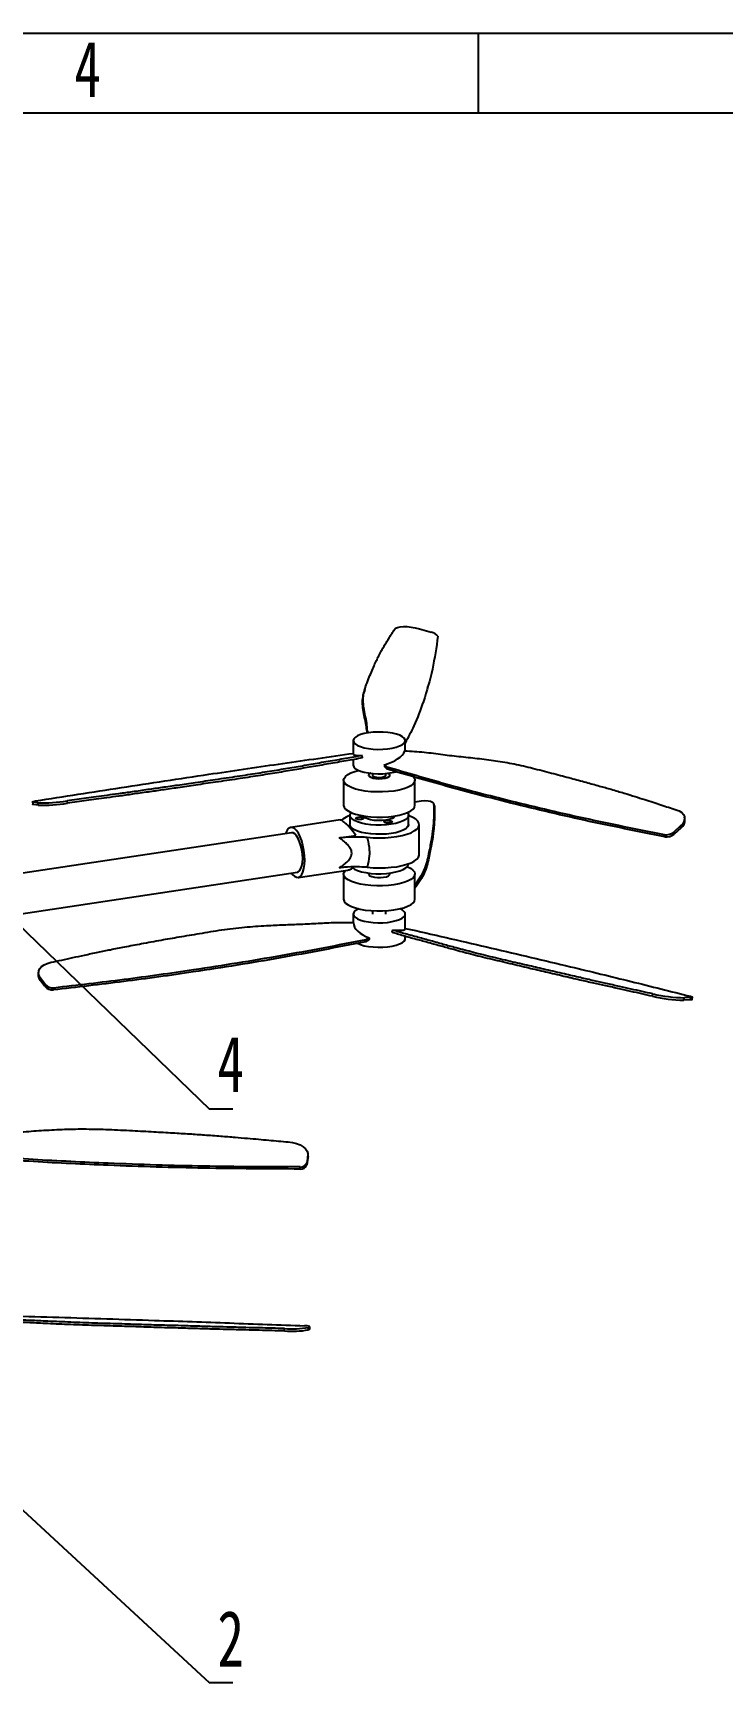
# Model space of a CAD drawing. Header units: millimetres. Extents: x 0 to 297, y 0 to 210.
# Drawn here: x 180.6 to 223.8, y 106.6 to 210 of the extents above; entities that cross this region are included whole.
import ezdxf

# ---------------------------------------------------------------- set-up
doc = ezdxf.new("R2010")
doc.units = ezdxf.units.MM
doc.layers.add('图框', color=7, linetype='Continuous')
doc.styles.add('SLDTEXTSTYLE5', font='TXT', dxfattribs={"width": 0.7})
doc.dimstyles.new('SLDDIMSTYLE0', dxfattribs={"dimtxt": 0.18, "dimasz": 1.016, "dimexe": 0, "dimexo": 0.0625, "dimgap": 0, "dimtad": 0, "dimtih": 1, "dimtoh": 1, "dimdec": 0, "dimrnd": 1e-09, "dimzin": 0, "dimdsep": 46, "dimtxsty": 'Standard', "dimblk1": 'DOT', "dimblk2": 'DOT', "dimsah": 1, "dimcen": 0.09, "dimadec": 0, "dimazin": 0, "dimtfac": 1.016, "dimtdec": 0, "dimtofl": 0, "dimtmove": 0, "dimatfit": 3, "dimldrblk": 'DOT', "dimfxl": 1, "dimfrac": 2, "dimtolj": 1, "dimtzin": 0, "dimarcsym": 0})

# ---------------------------------------------------------------- blocks, each defined once
blk = doc.blocks.new('SW_NOTE_0_1')
at = {"layer": '图框', "color": 0}
blk.add_line((1.46, 0), (0, 0), dxfattribs=at)
at = {"layer": '图框', "color": 0, "insert": (0.49, 4.53), "char_height": 3.5, "attachment_point": 1, "style": 'SLDTEXTSTYLE5'}
blk.add_mtext('2', dxfattribs=at)
blk = doc.blocks.new('_Dot')
at = {"color": 0, "linetype": 'ByBlock', "lineweight": -2}
blk.add_line((-0.5, 0), (-1, 0), dxfattribs=at)
at = {"color": 0, "linetype": 'ByBlock', "const_width": 0.5}
blk.add_lwpolyline([(-0.25, 0, 1), (0.25, 0, 1)], format="xyb", close=True, dxfattribs=at)
blk = doc.blocks.new('SW_NOTE_0_3')
at = {"layer": '图框', "color": 0}
blk.add_line((1.46, 0), (0, 0), dxfattribs=at)
at = {"layer": '图框', "color": 0, "insert": (0.49, 4.58), "char_height": 3.5, "attachment_point": 1, "style": 'SLDTEXTSTYLE5'}
blk.add_mtext('4', dxfattribs=at)

msp = doc.modelspace()

# ---------------------------------------------------------------- linework, layer by layer
at = {"color": 7, "linetype": 'Continuous', "lineweight": 25}
for p, q in [((204.83, 172.67), (205.55, 172.47)), ((201.4, 168.87), (201.36, 168.74)), ((205.33, 168.95), (205.37, 169.08)), ((200.68, 165.67), (200.68, 164.81)), ((203.93, 165.03), (203.93, 165.67)), ((200.41, 164.84), (200.68, 164.87)), ((200.68, 164.49), (200.68, 164.14)), ((201.25, 164.6), (201.23, 164.74)), ((201.89, 163.62), (201.89, 163.51)), ((202.78, 164.02), (202.63, 164.17)), ((202.8, 163.89), (202.66, 164.03)), ((202.72, 163.51), (202.72, 163.62)), ((202.8, 163.89), (202.78, 164.02)), ((200.07, 163.2), (200.07, 161.63)), ((204.54, 161.63), (204.54, 163.2)), ((180.92, 161.78), (180.62, 161.82)), ((180.64, 161.67), (180.62, 161.82)), ((180.94, 161.64), (180.64, 161.67)), ((180.94, 161.64), (180.92, 161.78)), ((182.78, 161.75), (182.77, 161.9)), ((205.76, 161.59), (205.72, 161.73)), ((205.77, 161.55), (205.73, 161.68)), ((205.76, 161.59), (205.77, 161.55)), ((199.86, 160.71), (196.76, 160.24)), ((200.02, 160.75), (199.91, 160.68)), ((200.47, 161), (200.47, 160.42)), ((204.14, 160.42), (204.14, 161)), ((204.81, 158.53), (204.81, 160.42)), ((221.17, 160.33), (220.75, 159.95)), ((221.19, 160.2), (220.77, 159.82)), ((221.19, 160.2), (221.17, 160.33)), ((221.45, 160.76), (221.43, 160.88)), ((196.8, 159.91), (173.46, 156.4)), ((199.79, 159.59), (200.83, 159.74)), ((220.19, 159.65), (220.17, 159.78)), ((220.77, 159.82), (220.75, 159.95)), ((179.18, 154.73), (197.18, 157.44)), ((197.23, 157.11), (200.33, 157.57)), ((200.07, 157.32), (200.07, 155.75)), ((201.64, 157.38), (201.64, 157.32)), ((202.97, 157.32), (202.97, 157.38)), ((204.14, 157.95), (204.14, 157.96)), ((204.54, 155.75), (204.54, 157.32)), ((203.63, 155.16), (203.61, 155.13)), ((200.68, 154.81), (200.68, 154.28)), ((201.89, 155.02), (201.89, 154.81)), ((202.72, 154.81), (202.72, 155.02)), ((203.93, 153.87), (203.93, 154.81)), ((201.45, 153.07), (201.47, 153.2)), ((201.65, 153.2), (201.45, 153.07)), ((201.68, 153.33), (201.47, 153.2)), ((203.13, 153.81), (203.1, 153.67)), ((203.93, 153.9), (204.27, 153.85)), ((203.93, 153.27), (203.93, 153.42)), ((180.97, 151.19), (180.95, 151.07)), ((181.07, 150.67), (181.09, 150.8)), ((181.37, 150.27), (181.07, 150.67)), ((181.38, 150.39), (181.09, 150.8)), ((181.37, 150.27), (181.38, 150.39)), ((181.9, 150.06), (181.92, 150.18)), ((219.43, 149.66), (219.45, 149.81)), ((221.38, 149.42), (221.41, 149.57)), ((221.81, 149.44), (221.38, 149.42)), ((221.83, 149.58), (221.41, 149.57)), ((221.81, 149.44), (221.83, 149.58)), ((221.9, 149.46), (221.92, 149.6)), ((197.84, 139.65), (197.77, 139.23)), ((197.84, 139.53), (197.77, 139.1)), ((197.84, 139.53), (197.84, 139.65)), ((197.85, 139.62), (197.84, 139.53)), ((197.85, 139.62), (197.85, 139.75)), ((197.35, 138.84), (197.35, 138.97)), ((197.77, 139.1), (197.77, 139.23)), ((196.36, 128.7), (196.37, 128.85)), ((197.87, 128.77), (197.88, 128.92)), ((197.95, 128.83), (197.87, 128.77)), ((197.95, 128.98), (197.88, 128.92)), ((197.95, 128.83), (197.95, 128.98)), ((197.95, 128.83), (197.95, 128.98)), ((197.95, 128.83), (197.95, 128.83))]:
    msp.add_line(p, q, dxfattribs=at)
at = {"color": 7, "linetype": 'Continuous', "lineweight": 25, "flags": 128}
for points in [[(203.26, 172.63), (203.33, 172.71), (203.45, 172.77), (203.62, 172.81), (203.82, 172.82), (204.05, 172.82), (204.3, 172.79), (204.56, 172.74), (204.83, 172.67)], [(201.64, 166.17), (201.37, 166.12), (201.14, 166.05), (200.94, 165.97), (200.8, 165.88), (200.71, 165.78), (200.68, 165.68), (200.71, 165.57), (200.8, 165.47), (200.94, 165.38), (201.13, 165.3), (201.36, 165.23), (201.63, 165.18), (201.92, 165.15), (202.22, 165.13), (202.53, 165.14), (202.83, 165.16), (203.11, 165.2), (203.37, 165.26), (203.58, 165.34), (203.75, 165.42), (203.86, 165.52), (203.92, 165.62), (203.93, 165.72), (203.87, 165.82), (203.76, 165.92), (203.59, 166.01), (203.38, 166.08), (203.13, 166.14), (202.85, 166.18), (202.55, 166.21), (202.24, 166.21), (201.93, 166.2), (201.64, 166.17)], [(204.43, 163.43), (204.51, 163.33), (204.54, 163.21), (204.51, 163.08), (204.43, 162.96), (204.28, 162.85), (204.08, 162.75), (203.84, 162.66), (203.55, 162.58), (203.23, 162.52), (202.88, 162.48), (202.52, 162.46), (202.15, 162.46), (201.78, 162.47), (201.43, 162.51), (201.11, 162.57), (200.81, 162.64), (200.56, 162.73), (200.35, 162.84), (200.2, 162.95), (200.11, 163.07), (200.07, 163.19), (200.1, 163.31), (200.19, 163.43), (200.33, 163.55), (200.53, 163.65), (200.78, 163.74), (201.03, 163.81)], [(200.68, 164.14), (200.71, 164.04), (200.8, 163.94), (200.94, 163.85), (201.13, 163.77), (201.36, 163.7), (201.63, 163.65), (201.92, 163.61), (202.22, 163.6), (202.53, 163.6), (202.83, 163.63), (203.11, 163.67), (203.37, 163.73)], [(201.75, 163.63), (201.74, 163.63), (201.66, 163.57), (201.64, 163.5), (201.68, 163.44), (201.78, 163.38), (201.92, 163.33), (202.1, 163.3), (202.29, 163.29), (202.49, 163.3), (202.67, 163.33), (202.82, 163.37), (202.92, 163.43), (202.97, 163.49), (202.96, 163.56), (202.89, 163.62), (202.87, 163.63)], [(201.89, 163.51), (201.89, 163.51), (201.93, 163.45), (202.02, 163.41), (202.16, 163.38), (202.32, 163.37), (202.48, 163.39), (202.61, 163.42), (202.7, 163.46), (202.72, 163.51)], [(180.62, 161.82), (180.59, 161.83), (180.58, 161.83), (180.58, 161.84), (180.59, 161.85), (180.62, 161.86), (180.66, 161.87), (180.71, 161.88), (180.77, 161.9)], [(180.64, 161.67), (180.61, 161.68), (180.6, 161.68), (180.6, 161.69)], [(200.07, 161.63), (200.07, 161.62), (200.11, 161.5), (200.2, 161.38), (200.35, 161.27), (200.56, 161.16), (200.81, 161.07), (201.11, 161), (201.43, 160.94), (201.78, 160.9), (202.15, 160.88), (202.52, 160.89), (202.88, 160.91), (203.23, 160.95), (203.55, 161.01), (203.84, 161.08), (204.08, 161.18), (204.28, 161.28), (204.43, 161.39), (204.51, 161.51), (204.54, 161.63)], [(204.54, 161.85), (204.69, 161.87), (204.94, 161.9), (205.17, 161.92), (205.37, 161.91), (205.52, 161.88), (205.64, 161.83), (205.71, 161.76), (205.73, 161.68)], [(220.9, 161.35), (221.09, 161.27), (221.25, 161.17), (221.36, 161.05), (221.42, 160.92), (221.43, 160.77), (221.39, 160.62), (221.31, 160.47), (221.17, 160.33)], [(197.64, 158.19), (197.63, 158.49), (197.59, 158.8), (197.53, 159.1), (197.45, 159.39), (197.35, 159.65), (197.24, 159.87), (197.12, 160.04), (196.99, 160.17), (196.86, 160.23), (196.74, 160.24), (196.63, 160.18), (196.53, 160.07), (196.45, 159.9), (196.43, 159.85)], [(203.06, 160.44), (202.75, 160.4), (202.43, 160.39), (202.1, 160.39), (201.78, 160.41), (201.47, 160.45), (201.19, 160.51), (200.95, 160.59), (200.75, 160.67), (200.6, 160.77), (200.51, 160.88), (200.47, 160.99), (200.5, 161.09), (200.55, 161.17)], [(203.06, 159.86), (202.75, 159.82), (202.43, 159.81), (202.1, 159.81), (201.78, 159.83), (201.47, 159.87), (201.19, 159.93), (200.95, 160.01), (200.75, 160.09), (200.6, 160.19), (200.51, 160.3), (200.47, 160.4), (200.47, 160.42)], [(201.2, 160.74), (201.1, 160.73), (201, 160.74), (200.92, 160.75), (200.86, 160.78), (200.84, 160.81), (200.86, 160.84), (200.91, 160.87), (200.99, 160.89), (201.08, 160.9), (201.18, 160.89), (201.26, 160.88), (201.32, 160.85), (201.34, 160.82), (201.33, 160.79), (201.27, 160.76), (201.2, 160.74)], [(202.72, 160.69), (202.48, 160.67), (202.23, 160.67), (201.98, 160.68), (201.76, 160.72), (201.57, 160.77), (201.42, 160.84), (201.34, 160.92), (201.31, 160.96)], [(201.54, 159.62), (201.92, 159.59), (202.3, 159.58), (202.68, 159.59), (203.06, 159.62), (203.41, 159.67), (203.74, 159.73), (204.04, 159.82), (204.3, 159.91), (204.5, 160.02), (204.66, 160.14), (204.76, 160.26), (204.81, 160.39), (204.79, 160.51), (204.72, 160.64), (204.59, 160.76), (204.4, 160.87), (204.17, 160.97), (204.14, 160.98)], [(202.96, 160.52), (202.86, 160.51), (202.77, 160.51), (202.69, 160.53), (202.63, 160.56), (202.61, 160.59), (202.62, 160.62), (202.67, 160.65), (202.75, 160.67), (202.85, 160.68), (202.94, 160.67), (203.03, 160.65), (203.08, 160.63), (203.11, 160.6), (203.09, 160.56), (203.04, 160.54), (202.96, 160.52)], [(203.3, 160.96), (203.3, 160.95), (203.23, 160.87), (203.11, 160.8), (202.93, 160.74), (202.72, 160.69)], [(204.07, 161.17), (204.13, 161.06), (204.14, 160.96), (204.08, 160.85), (203.98, 160.74), (203.81, 160.65), (203.6, 160.56), (203.35, 160.49), (203.06, 160.44)], [(204.14, 160.42), (204.14, 160.37), (204.08, 160.27), (203.98, 160.16), (203.81, 160.07), (203.6, 159.98), (203.35, 159.91), (203.06, 159.86)], [(197.51, 158.29), (197.49, 158.56), (197.46, 158.82), (197.4, 159.08), (197.32, 159.33), (197.23, 159.54), (197.13, 159.71), (197.02, 159.83), (196.91, 159.9), (196.8, 159.91)], [(196.8, 157.38), (196.86, 157.3), (196.99, 157.18), (197.12, 157.12), (197.24, 157.11), (197.35, 157.17), (197.45, 157.28), (197.53, 157.44), (197.59, 157.66), (197.63, 157.91), (197.64, 158.19)], [(197.18, 157.44), (197.23, 157.45), (197.32, 157.53), (197.4, 157.66), (197.46, 157.83), (197.49, 158.05), (197.51, 158.29)], [(201.54, 157.74), (201.92, 157.71), (202.3, 157.7), (202.68, 157.71), (203.06, 157.74), (203.41, 157.78), (203.74, 157.85), (204.04, 157.93), (204.3, 158.03), (204.5, 158.13), (204.66, 158.25), (204.76, 158.37), (204.81, 158.5), (204.81, 158.53)], [(204.07, 157.78), (204.26, 157.68), (204.41, 157.57), (204.51, 157.45), (204.54, 157.33), (204.51, 157.21), (204.43, 157.09), (204.28, 156.97), (204.08, 156.87), (203.84, 156.78), (203.55, 156.7), (203.23, 156.64), (202.88, 156.6), (202.52, 156.58), (202.15, 156.58), (201.78, 156.6), (201.43, 156.64), (201.11, 156.69), (200.81, 156.77), (200.56, 156.86), (200.35, 156.96), (200.2, 157.07), (200.11, 157.19), (200.07, 157.31), (200.1, 157.44), (200.19, 157.55)], [(200.63, 157.7), (200.75, 157.63), (200.95, 157.54), (201.19, 157.46), (201.47, 157.41), (201.78, 157.36), (202.1, 157.34), (202.43, 157.34), (202.75, 157.36), (203.06, 157.39)], [(201.64, 157.32), (201.65, 157.28), (201.72, 157.21), (201.84, 157.16), (202, 157.12), (202.19, 157.1), (202.39, 157.1), (202.58, 157.12)], [(202.58, 157.12), (202.75, 157.15), (202.88, 157.21), (202.95, 157.27), (202.97, 157.32)], [(203.06, 157.39), (203.35, 157.45), (203.6, 157.52), (203.81, 157.6), (203.98, 157.7), (204.08, 157.8), (204.14, 157.91), (204.14, 157.95)], [(200.07, 155.75), (200.07, 155.74), (200.11, 155.62), (200.2, 155.5), (200.35, 155.39), (200.56, 155.29), (200.81, 155.2), (201.11, 155.12), (201.43, 155.06), (201.78, 155.03), (202.15, 155.01), (202.52, 155.01), (202.88, 155.03), (203.23, 155.07), (203.55, 155.13), (203.84, 155.21), (204.08, 155.3), (204.28, 155.4), (204.43, 155.52), (204.51, 155.63), (204.54, 155.75)], [(201.03, 155.14), (200.94, 155.1), (200.8, 155.01), (200.71, 154.91), (200.68, 154.81), (200.71, 154.71), (200.8, 154.61), (200.94, 154.52), (201.13, 154.43), (201.36, 154.37), (201.63, 154.32), (201.92, 154.28), (202.22, 154.27), (202.53, 154.27), (202.83, 154.29), (203.11, 154.34), (203.37, 154.4), (203.58, 154.47), (203.75, 154.56), (203.86, 154.65), (203.92, 154.75), (203.93, 154.86), (203.87, 154.96), (203.76, 155.05), (203.61, 155.13)], [(200.95, 152.98), (201.13, 152.9), (201.36, 152.83), (201.63, 152.78), (201.92, 152.75), (202.22, 152.73), (202.53, 152.74), (202.83, 152.76), (203.11, 152.8), (203.37, 152.86), (203.58, 152.94), (203.75, 153.02), (203.86, 153.12), (203.92, 153.22), (203.93, 153.27)], [(181.09, 150.8), (181, 150.95), (180.96, 151.1), (180.98, 151.25), (181.04, 151.4), (181.16, 151.52), (181.32, 151.63), (181.51, 151.72), (181.75, 151.79)], [(221.8, 149.66), (221.85, 149.65), (221.88, 149.63), (221.91, 149.62), (221.92, 149.61), (221.92, 149.6), (221.9, 149.59), (221.87, 149.59), (221.83, 149.58)], [(221.9, 149.46), (221.89, 149.45), (221.88, 149.44), (221.85, 149.44), (221.81, 149.44)], [(196.61, 140.54), (196.88, 140.5), (197.13, 140.44), (197.35, 140.35), (197.54, 140.24), (197.69, 140.11), (197.79, 139.96), (197.84, 139.81), (197.84, 139.65)]]:
    msp.add_lwpolyline(points, dxfattribs=at)
at = {"color": 7, "linetype": 'Continuous', "lineweight": 25}
for centre, radius, start, end in [((205.44, 171.79), 0.689, 37.6621, 80.1766), ((181.26, 171.19), 9.41, 267.9097, 279.1943), ((181.28, 171.04), 9.41, 267.9097, 279.1943), ((201.08, 159.24), 1.85, 108.986, 124.9539), ((220.83, 160.71), 0.625, 305.6824, 4.5661), ((220.24, 160.61), 0.834, 265.4042, 307.7269), ((220.26, 160.48), 0.834, 265.4042, 307.7269), ((181.49, 151.01), 0.541, 174.4505, 219.4425), ((181.87, 150.75), 0.693, 224.2039, 273.1023), ((181.88, 150.88), 0.693, 224.2039, 273.1023), ((221.54, 158.78), 9.36, 256.9234, 269.0269), ((221.57, 158.93), 9.36, 256.9234, 269.0269), ((197.36, 139.41), 0.442, 267.8827, 335.8421), ((197.37, 139.28), 0.442, 267.8827, 335.8421), ((196.85, 134.66), 5.98, 265.3245, 279.871), ((196.85, 134.81), 5.98, 265.3245, 279.871), ((197.69, 128.35), 0.679, 67.3214, 95.4813)]:
    msp.add_arc(centre, radius, start, end, dxfattribs=at)
for centre, major_axis, ratio, start_param, end_param in [((202.31, 164.98), (1.62, 0.17), 0.101968, 3.130882, 3.973044), ((202.31, 164.98), (1.62, 0.33), 0.522663, 4.803909, 5.971318), ((202.31, 163.31), (-1.55, 6.46), 0.077505, 4.806013, 4.827442), ((202.31, 154.11), (1.62, -0.24), 0.554863, 3.23121, 4.398619), ((202.31, 152.44), (1.42, 6.36), 0.124717, 1.457913, 1.479342), ((202.31, 154.11), (1.62, -0.24), 0.125422, 5.26068, 6.301977)]:
    msp.add_ellipse(centre, major_axis=major_axis, ratio=ratio, start_param=start_param, end_param=end_param, dxfattribs=at)
for points, knots in [([(201.62, 166.15), (201.62, 166.16), (201.55, 166.34), (201.56, 166.65), (201.45, 167.14), (201.35, 167.62), (201.29, 168.11), (201.31, 168.59), (201.45, 169.06), (201.63, 169.52), (201.81, 169.96), (201.97, 170.34), (202.13, 170.68), (202.28, 171), (202.44, 171.31), (202.6, 171.59), (202.75, 171.83), (202.89, 172.05), (203.02, 172.25), (203.14, 172.44), (203.22, 172.57), (203.26, 172.63)], [0, 0, 0, 0, 0.002579, 0.070227, 0.136649, 0.202548, 0.269542, 0.339465, 0.412301, 0.489658, 0.559144, 0.620896, 0.675657, 0.724171, 0.778162, 0.824738, 0.865433, 0.90178, 0.935307, 0.967538, 1, 1, 1, 1]), ([(205.98, 172.21), (205.88, 171.52), (205.68, 170.13), (205.14, 168.27), (204.56, 166.73), (204.12, 165.88), (203.93, 165.52)], [0, 0, 0, 0, 0.298373, 0.596222, 0.830169, 1, 1, 1, 1]), ([(201.56, 166.15), (201.54, 166.27), (201.49, 166.55), (201.42, 167), (201.31, 167.48), (201.25, 167.97), (201.26, 168.39), (201.34, 168.64), (201.37, 168.73)], [0, 0, 0, 0, 0.14071, 0.322304, 0.502424, 0.68549, 0.876515, 1, 1, 1, 1]), ([(180.77, 161.9), (182.56, 162.18), (186.13, 162.74), (191.23, 163.51), (195.99, 164.21), (198.94, 164.63), (200.41, 164.84)], [0, 0, 0, 0, 0.280354, 0.560215, 0.780034, 1, 1, 1, 1]), ([(201.23, 164.74), (200.89, 164.68), (200.22, 164.55), (199.1, 164.37), (198.03, 164.18), (196.97, 163.99), (195.87, 163.81), (194.68, 163.62), (193.39, 163.42), (192.08, 163.23), (190.83, 163.04), (189.72, 162.88), (188.73, 162.74), (187.78, 162.6), (186.88, 162.47), (186.02, 162.35), (185.26, 162.25), (184.59, 162.15), (183.96, 162.07), (183.36, 161.98), (182.96, 161.93), (182.77, 161.9)], [0, 0, 0, 0, 0.0633892, 0.1269128, 0.1892851, 0.2511668, 0.3140764, 0.3797361, 0.4481311, 0.5207723, 0.5860219, 0.6440089, 0.6954316, 0.7409879, 0.7916872, 0.8354229, 0.8736372, 0.9077686, 0.9392512, 0.969517, 1, 1, 1, 1]), ([(201.25, 164.6), (200.92, 164.53), (200.25, 164.41), (199.13, 164.22), (198.06, 164.03), (197, 163.85), (195.9, 163.66), (194.71, 163.47), (193.42, 163.27), (192.1, 163.08), (190.86, 162.9), (189.74, 162.73), (188.75, 162.59), (187.8, 162.45), (186.89, 162.33), (186.04, 162.2), (185.28, 162.1), (184.6, 162), (183.98, 161.92), (183.38, 161.83), (182.98, 161.78), (182.78, 161.75)], [0, 0, 0, 0, 0.063369, 0.126884, 0.189255, 0.25112, 0.313997, 0.379608, 0.447981, 0.52065, 0.585938, 0.643956, 0.695403, 0.740978, 0.791694, 0.835439, 0.873656, 0.907787, 0.939265, 0.969524, 1, 1, 1, 1]), ([(203.9, 165.04), (204.31, 165.01), (205.13, 164.97), (206.27, 164.8), (207.43, 164.67), (208.6, 164.55), (209.76, 164.4), (210.93, 164.19), (212.08, 163.91), (213.21, 163.62), (214.28, 163.33), (215.23, 163.08), (216.07, 162.84), (216.86, 162.62), (217.61, 162.4), (218.31, 162.18), (218.91, 161.99), (219.45, 161.82), (219.94, 161.65), (220.42, 161.5), (220.74, 161.4), (220.9, 161.35)], [0, 0, 0, 0, 0.063389, 0.126913, 0.189285, 0.251167, 0.314076, 0.379736, 0.448131, 0.520772, 0.586022, 0.644009, 0.695432, 0.740988, 0.791687, 0.835423, 0.873637, 0.907769, 0.939251, 0.969517, 1, 1, 1, 1]), ([(220.17, 159.78), (218.48, 160.11), (215.1, 160.79), (210.55, 161.87), (206.44, 162.94), (204, 163.66), (202.78, 164.02)], [0, 0, 0, 0, 0.280354, 0.560215, 0.780034, 1, 1, 1, 1]), ([(220.19, 159.65), (218.5, 159.99), (215.13, 160.66), (210.57, 161.74), (206.46, 162.82), (204.02, 163.53), (202.8, 163.89)], [0, 0, 0, 0, 0.280354, 0.560215, 0.780034, 1, 1, 1, 1]), ([(205.73, 161.68), (205.73, 161.6), (205.72, 161.44), (205.72, 161.19), (205.72, 160.92), (205.71, 160.64), (205.69, 160.34), (205.65, 160.02), (205.6, 159.63), (205.53, 159.22), (205.44, 158.79), (205.34, 158.33), (205.22, 157.84), (205.01, 157.33), (204.75, 156.92), (204.58, 156.68), (204.54, 156.62)], [0, 0, 0, 0, 0.050425, 0.101135, 0.155825, 0.218194, 0.274999, 0.340638, 0.416919, 0.505654, 0.586827, 0.678048, 0.777264, 0.875648, 0.968838, 1, 1, 1, 1]), ([(205.77, 161.55), (205.76, 161.46), (205.76, 161.3), (205.76, 161.05), (205.76, 160.78), (205.75, 160.5), (205.73, 160.2), (205.69, 159.88), (205.64, 159.49), (205.56, 159.08), (205.48, 158.65), (205.38, 158.19), (205.26, 157.7), (205.05, 157.18), (204.78, 156.76), (204.6, 156.51), (204.54, 156.43)], [0, 0, 0, 0, 0.049979, 0.100242, 0.154457, 0.216292, 0.27262, 0.337714, 0.41337, 0.501384, 0.581902, 0.67239, 0.770758, 0.868231, 0.960561, 1, 1, 1, 1]), ([(200.83, 159.74), (200.72, 159.89), (200.55, 160.12), (200.33, 160.36), (200.13, 160.55), (199.95, 160.69), (199.89, 160.7), (199.86, 160.7)], [0, 0, 0, 0, 0.277914, 0.415619, 0.558357, 0.805463, 1, 1, 1, 1]), ([(199.79, 159.59), (199.92, 159.6), (200.18, 159.64), (200.6, 159.66), (201.03, 159.66), (201.34, 159.64), (201.51, 159.63), (201.54, 159.62)], [0, 0, 0, 0, 0.233449, 0.4742043, 0.703204, 0.9385971, 1, 1, 1, 1]), ([(199.79, 157.7), (199.88, 157.76), (200.07, 157.88), (200.33, 158.1), (200.5, 158.32), (200.58, 158.53), (200.59, 158.75), (200.51, 158.92), (200.38, 159.1), (200.21, 159.28), (199.99, 159.45), (199.84, 159.55), (199.79, 159.59)], [0, 0, 0, 0, 0.131407, 0.264963, 0.386847, 0.459281, 0.533795, 0.638798, 0.679815, 0.799875, 0.923276, 1, 1, 1, 1]), ([(201.54, 159.62), (201.55, 159.59), (201.62, 159.33), (201.69, 158.94), (201.69, 158.33), (201.6, 157.98), (201.54, 157.74)], [0, 0, 0, 0, 0.049363, 0.409415, 0.609334, 1, 1, 1, 1]), ([(201.54, 157.74), (201.33, 157.75), (200.87, 157.79), (200.26, 157.76), (199.9, 157.72), (199.79, 157.7)], [0, 0, 0, 0, 0.3606185, 0.7922781, 1, 1, 1, 1]), ([(200.33, 157.58), (200.34, 157.58), (200.43, 157.57), (200.58, 157.65), (200.7, 157.75), (200.72, 157.77)], [0, 0, 0, 0, 0.085108, 0.795095, 1, 1, 1, 1]), ([(181.75, 151.79), (181.97, 151.84), (182.43, 151.93), (183.13, 152.09), (183.88, 152.25), (184.67, 152.42), (185.51, 152.59), (186.41, 152.77), (187.47, 152.97), (188.61, 153.18), (189.82, 153.39), (191.09, 153.6), (192.44, 153.83), (193.84, 154), (195.14, 154.09), (196.32, 154.14), (197.4, 154.18), (198.48, 154.23), (199.56, 154.3), (200.31, 154.28), (200.68, 154.28)], [0, 0, 0, 0, 0.037931, 0.076076, 0.117216, 0.164132, 0.206862, 0.256238, 0.313619, 0.380368, 0.441429, 0.510048, 0.584681, 0.658688, 0.728788, 0.782442, 0.835952, 0.890248, 0.945233, 1, 1, 1, 1]), ([(201.45, 153.07), (199.67, 152.73), (196.12, 152.04), (191.06, 151.23), (186.32, 150.57), (183.37, 150.23), (181.9, 150.06)], [0, 0, 0, 0, 0.279917, 0.559681, 0.779662, 1, 1, 1, 1]), ([(201.47, 153.2), (199.69, 152.85), (196.14, 152.17), (191.07, 151.36), (186.33, 150.69), (183.39, 150.35), (181.92, 150.18)], [0, 0, 0, 0, 0.279917, 0.559681, 0.779662, 1, 1, 1, 1]), ([(219.43, 149.66), (219.2, 149.71), (218.75, 149.82), (218.05, 149.97), (217.3, 150.14), (216.52, 150.31), (215.7, 150.49), (214.83, 150.69), (213.82, 150.92), (212.75, 151.17), (211.63, 151.43), (210.46, 151.71), (209.23, 152), (208.04, 152.29), (207.04, 152.56), (206.19, 152.8), (205.42, 153.01), (204.62, 153.23), (203.8, 153.45), (203.33, 153.6), (203.1, 153.67)], [0, 0, 0, 0, 0.037922, 0.07606, 0.117197, 0.164116, 0.206855, 0.256247, 0.313652, 0.380434, 0.441528, 0.510188, 0.584826, 0.658786, 0.728843, 0.782477, 0.83598, 0.890276, 0.94525, 1, 1, 1, 1]), ([(219.45, 149.81), (219.22, 149.86), (218.77, 149.96), (218.07, 150.12), (217.32, 150.28), (216.55, 150.46), (215.73, 150.64), (214.86, 150.84), (213.85, 151.07), (212.78, 151.32), (211.66, 151.58), (210.49, 151.85), (209.26, 152.14), (208.07, 152.44), (207.08, 152.7), (206.22, 152.94), (205.45, 153.16), (204.65, 153.38), (203.83, 153.6), (203.36, 153.74), (203.13, 153.81)], [0, 0, 0, 0, 0.0379312, 0.0760765, 0.1172163, 0.1641316, 0.2068623, 0.256238, 0.3136192, 0.3803682, 0.4414287, 0.5100477, 0.5846806, 0.6586881, 0.7287882, 0.782442, 0.8359524, 0.8902478, 0.9452325, 1, 1, 1, 1]), ([(204.27, 153.85), (205.97, 153.46), (209.37, 152.68), (213.95, 151.6), (218.1, 150.59), (220.57, 149.97), (221.8, 149.66)], [0, 0, 0, 0, 0.279917, 0.559681, 0.779662, 1, 1, 1, 1]), ([(176.22, 140.89), (176.63, 140.94), (177.46, 141.04), (178.74, 141.09), (180.03, 141.18), (181.31, 141.27), (182.62, 141.34), (183.98, 141.36), (185.39, 141.32), (186.8, 141.25), (188.14, 141.18), (189.33, 141.11), (190.39, 141.05), (191.39, 140.98), (192.34, 140.91), (193.24, 140.84), (194.03, 140.77), (194.73, 140.71), (195.37, 140.65), (196, 140.59), (196.41, 140.56), (196.61, 140.54)], [0, 0, 0, 0, 0.059621, 0.1234, 0.186023, 0.248154, 0.311317, 0.377241, 0.445911, 0.518844, 0.584356, 0.642577, 0.694206, 0.739946, 0.790849, 0.834761, 0.873129, 0.907398, 0.939007, 0.969394, 1, 1, 1, 1]), ([(197.35, 138.97), (195.34, 138.97), (191.33, 138.99), (185.76, 139.17), (180.63, 139.42), (177.52, 139.64), (175.96, 139.75)], [0, 0, 0, 0, 0.280354, 0.560215, 0.780034, 1, 1, 1, 1]), ([(197.35, 138.84), (195.34, 138.85), (191.33, 138.87), (185.76, 139.04), (180.64, 139.29), (177.53, 139.51), (175.97, 139.62)], [0, 0, 0, 0, 0.280354, 0.560215, 0.780034, 1, 1, 1, 1]), ([(196.36, 128.7), (196.1, 128.71), (195.58, 128.72), (194.77, 128.74), (193.9, 128.76), (193, 128.79), (192.04, 128.81), (191.01, 128.84), (189.82, 128.88), (188.54, 128.91), (187.19, 128.96), (185.79, 129), (184.29, 129.05), (182.8, 129.1), (181.47, 129.16), (180.3, 129.22), (179.23, 129.27), (178.14, 129.32), (177.05, 129.37), (176.34, 129.41), (175.99, 129.43)], [0, 0, 0, 0, 0.037922, 0.07606, 0.117197, 0.164116, 0.206855, 0.256247, 0.313652, 0.380434, 0.441528, 0.510188, 0.584826, 0.658786, 0.728843, 0.782477, 0.83598, 0.890276, 0.94525, 1, 1, 1, 1]), ([(196.37, 128.85), (196.11, 128.86), (195.58, 128.87), (194.78, 128.89), (193.91, 128.91), (193.01, 128.94), (192.05, 128.96), (191.02, 128.99), (189.83, 129.03), (188.55, 129.06), (187.2, 129.1), (185.8, 129.15), (184.31, 129.19), (182.82, 129.25), (181.49, 129.31), (180.31, 129.36), (179.25, 129.42), (178.16, 129.47), (177.06, 129.52), (176.36, 129.56), (176.01, 129.58)], [0, 0, 0, 0, 0.037931, 0.076076, 0.117216, 0.164132, 0.206862, 0.256238, 0.313619, 0.380368, 0.441429, 0.510048, 0.584681, 0.658688, 0.728788, 0.782442, 0.835952, 0.890248, 0.945233, 1, 1, 1, 1]), ([(176.22, 129.73), (178.23, 129.67), (182.24, 129.56), (187.81, 129.38), (192.94, 129.2), (196.06, 129.08), (197.62, 129.03)], [0, 0, 0, 0, 0.279917, 0.559681, 0.779662, 1, 1, 1, 1])]:
    msp.add_open_spline(points, degree=3, knots=knots, dxfattribs=at)
at = {"layer": '图框'}
for p, q in [((0, 210), (297, 210)), ((208.5, 210), (208.5, 205))]:
    msp.add_line(p, q, dxfattribs=at)
at = {"layer": '图框', "linetype": 'Continuous', "lineweight": 25}
msp.add_line((25, 205), (292, 205), dxfattribs=at)

# ---------------------------------------------------------------- block references
at = {"layer": '图框'}
for name, p in [('SW_NOTE_0_3', (191.68, 142.59)), ('SW_NOTE_0_1', (191.68, 106.65))]:
    msp.add_blockref(name, p, dxfattribs=at)

# ---------------------------------------------------------------- texts
at = {"layer": '图框', "insert": (184.04, 209.5), "char_height": 3.5, "attachment_point": 2, "style": 'SLDTEXTSTYLE5'}
msp.add_mtext('4', dxfattribs=at)

# ---------------------------------------------------------------- leaders
at = {"layer": '图框'}
for points in [[(152.42, 180.5), (191.68, 142.59)], [(160.05, 135.9), (191.68, 106.65)]]:
    msp.add_leader(points, dimstyle='SLDDIMSTYLE0', dxfattribs=at)

doc.saveas('drawing.dxf')
